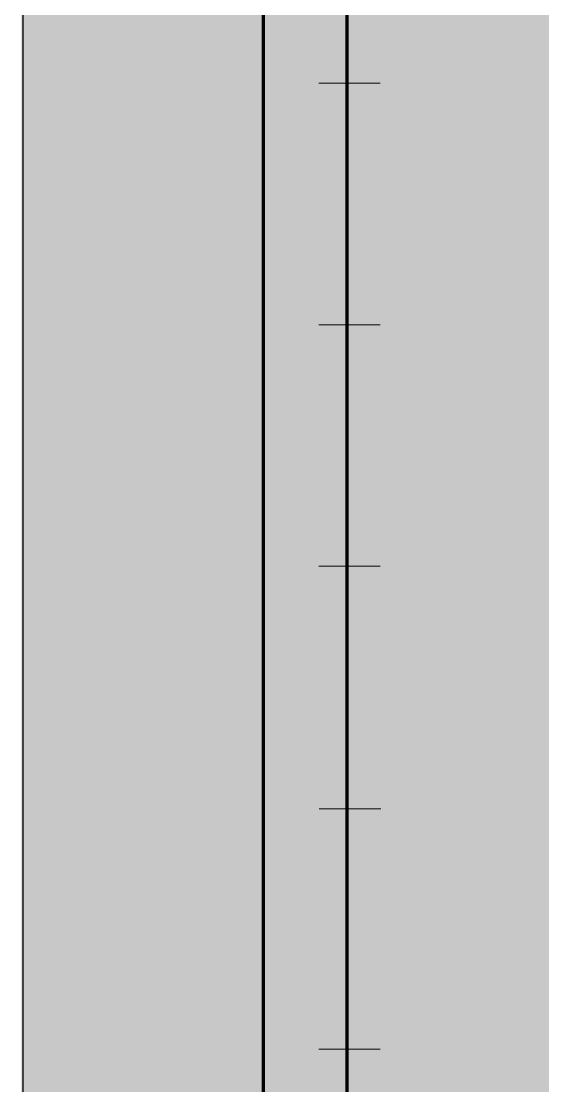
# Model space of a CAD drawing. Header units: millimetres. Extents: x 0 to 418, y 2 to 297.
# Drawn here: x -0.1 to 42.7, y 137.6 to 225.3 of the extents above; entities that cross this region are included whole.
import ezdxf
from ezdxf.xclip import XClip

# ---------------------------------------------------------------- set-up
doc = ezdxf.new("R2010")
doc.units = ezdxf.units.MM
doc.header["$MEASUREMENT"] = 0
doc.layers.get('0').update_dxf_attribs({"linetype": 'CONTINUOUS'})

# ---------------------------------------------------------------- blocks, each defined once
blk = doc.blocks.new('MF239C630')
at = {"color": 0, "linetype": 'Continuous', "lineweight": 100, "true_color": 0x000007}
blk.add_lwpolyline([(19.75, 292.471), (19.75, 8.188), (412.175, 8.188), (412.175, 292.471)], dxfattribs=at)

msp = doc.modelspace()

# ---------------------------------------------------------------- hatches: boundary and pattern name
at = {"true_color": 0xffffff}
for points in [[(-0.132, 297.01), (-0.132, 1.627), (417.7, 1.627), (417.7, 297.01)], [(-0.132, 297.01), (-0.132, 1.89), (417.7, 1.89), (417.7, 297.01)]]:
    msp.add_hatch(color=0, dxfattribs=at).paths.add_polyline_path(points)
at = {"true_color": 0x000007}
h = msp.add_hatch(color=0, dxfattribs=at)
edge = h.paths.add_edge_path()
edge.add_line((29.634, 208.915), (30.012, 208.865))
edge.add_spline(control_points=[(30.012, 208.865), (29.897, 208.52), (29.716, 208.273), (29.486, 208.109), (29.486, 208.109), (29.255, 207.928), (28.992, 207.846), (28.713, 207.846), (28.713, 207.846), (28.351, 207.846), (28.071, 207.961), (27.874, 208.175), (27.874, 208.175), (27.66, 208.388), (27.562, 208.684), (27.562, 209.096), (27.562, 209.096), (27.562, 209.605), (27.726, 210.049), (28.039, 210.378), (28.039, 210.378), (28.318, 210.691), (28.663, 210.839), (29.075, 210.839), (29.075, 210.839), (29.387, 210.839), (29.634, 210.757), (29.815, 210.592), (29.815, 210.592), (30.012, 210.428), (30.111, 210.214), (30.143, 209.934)], knot_values=[0, 0, 0, 0, 0.03125, 0.03125, 0.03125, 0.03125, 0.0625, 0.0625, 0.0625, 0.0625, 0.09375, 0.09375, 0.09375, 0.09375, 0.125, 0.125, 0.125, 0.125, 0.15625, 0.15625, 0.15625, 0.15625, 0.1875, 0.1875, 0.1875, 0.1875, 0.21875, 0.21875, 0.21875, 0.21875, 1, 1, 1, 1], degree=3, periodic=0)
edge.add_line((30.143, 209.934), (29.782, 209.901))
edge.add_spline(control_points=[(29.782, 209.901), (29.749, 210.099), (29.667, 210.263), (29.551, 210.362), (29.551, 210.362), (29.436, 210.461), (29.272, 210.526), (29.091, 210.526), (29.091, 210.526), (28.746, 210.526), (28.45, 210.362), (28.236, 210.049), (28.236, 210.049), (28.039, 209.77), (27.956, 209.457), (27.956, 209.079), (27.956, 209.079), (27.956, 208.783), (28.022, 208.553), (28.17, 208.405), (28.17, 208.405), (28.318, 208.24), (28.499, 208.175), (28.746, 208.175), (28.746, 208.175), (28.943, 208.175), (29.124, 208.24), (29.288, 208.356), (29.288, 208.356), (29.436, 208.487), (29.568, 208.684), (29.634, 208.915)], knot_values=[0, 0, 0, 0, 0.03125, 0.03125, 0.03125, 0.03125, 0.0625, 0.0625, 0.0625, 0.0625, 0.09375, 0.09375, 0.09375, 0.09375, 0.125, 0.125, 0.125, 0.125, 0.15625, 0.15625, 0.15625, 0.15625, 0.1875, 0.1875, 0.1875, 0.1875, 0.21875, 0.21875, 0.21875, 0.21875, 1, 1, 1, 1], degree=3, periodic=0)
h = msp.add_hatch(color=0, dxfattribs=at)
h.paths.add_polyline_path([(27.381, 188.704), (27.973, 191.598), (28.861, 191.598), (28.861, 191.598), (28.885, 191.598), (28.909, 191.598), (28.933, 191.597), (28.957, 191.597), (28.98, 191.596), (29.002, 191.595), (29.025, 191.594), (29.047, 191.593), (29.068, 191.591), (29.089, 191.59), (29.11, 191.588), (29.13, 191.586), (29.15, 191.584), (29.169, 191.581), (29.188, 191.579), (29.207, 191.576), (29.225, 191.573), (29.242, 191.57), (29.259, 191.567), (29.276, 191.564), (29.292, 191.56), (29.308, 191.557), (29.323, 191.553), (29.338, 191.549), (29.356, 191.545), (29.374, 191.54), (29.392, 191.535), (29.41, 191.53), (29.428, 191.524), (29.446, 191.518), (29.463, 191.511), (29.48, 191.504), (29.497, 191.497), (29.514, 191.489), (29.531, 191.481), (29.547, 191.473), (29.564, 191.464), (29.58, 191.454), (29.596, 191.445), (29.612, 191.434), (29.627, 191.424), (29.643, 191.412), (29.658, 191.401), (29.673, 191.389), (29.688, 191.376), (29.703, 191.363), (29.718, 191.349), (29.732, 191.335), (29.747, 191.323), (29.76, 191.31), (29.774, 191.297), (29.787, 191.283), (29.8, 191.269), (29.813, 191.255), (29.825, 191.24), (29.837, 191.225), (29.849, 191.21), (29.86, 191.195), (29.872, 191.179), (29.882, 191.162), (29.893, 191.146), (29.904, 191.129), (29.914, 191.112), (29.924, 191.094), (29.933, 191.076), (29.943, 191.058), (29.952, 191.039), (29.961, 191.02), (29.97, 191.001), (29.979, 190.981), (29.987, 190.961), (29.995, 190.94), (29.995, 190.94), (30.002, 190.922), (30.007, 190.903), (30.013, 190.883), (30.019, 190.864), (30.024, 190.844), (30.029, 190.824), (30.034, 190.803), (30.039, 190.782), (30.043, 190.761), (30.047, 190.739), (30.051, 190.718), (30.055, 190.696), (30.059, 190.674), (30.062, 190.651), (30.065, 190.628), (30.067, 190.605), (30.07, 190.582), (30.072, 190.559), (30.074, 190.535), (30.075, 190.511), (30.076, 190.487), (30.077, 190.463), (30.078, 190.439), (30.078, 190.414), (30.078, 190.385), (30.077, 190.357), (30.076, 190.329), (30.075, 190.301), (30.073, 190.273), (30.071, 190.245), (30.069, 190.217), (30.066, 190.19), (30.063, 190.163), (30.059, 190.136), (30.055, 190.11), (30.051, 190.083), (30.046, 190.057), (30.041, 190.031), (30.035, 190.006), (30.029, 189.981), (30.022, 189.956), (30.015, 189.931), (30.008, 189.906), (30, 189.882), (29.991, 189.859), (29.982, 189.835), (29.973, 189.812), (29.963, 189.789), (29.954, 189.765), (29.945, 189.741), (29.936, 189.717), (29.927, 189.693), (29.918, 189.67), (29.908, 189.647), (29.897, 189.625), (29.887, 189.602), (29.876, 189.58), (29.866, 189.559), (29.855, 189.537), (29.843, 189.516), (29.832, 189.495), (29.82, 189.474), (29.809, 189.454), (29.797, 189.434), (29.785, 189.414), (29.773, 189.394), (29.761, 189.374), (29.749, 189.355), (29.736, 189.336), (29.724, 189.317), (29.712, 189.298), (29.699, 189.279), (29.699, 189.279), (29.685, 189.261), (29.67, 189.243), (29.656, 189.226), (29.641, 189.208), (29.626, 189.191), (29.611, 189.175), (29.595, 189.158), (29.58, 189.142), (29.565, 189.127), (29.549, 189.112), (29.534, 189.097), (29.519, 189.082), (29.503, 189.068), (29.488, 189.054), (29.472, 189.041), (29.457, 189.027), (29.442, 189.014), (29.427, 189.002), (29.411, 188.99), (29.396, 188.978), (29.382, 188.967), (29.367, 188.955), (29.352, 188.945), (29.338, 188.934), (29.338, 188.934), (29.321, 188.924), (29.304, 188.914), (29.288, 188.905), (29.271, 188.896), (29.253, 188.887), (29.236, 188.878), (29.218, 188.87), (29.201, 188.862), (29.183, 188.854), (29.165, 188.846), (29.146, 188.839), (29.128, 188.831), (29.109, 188.824), (29.091, 188.817), (29.072, 188.81), (29.053, 188.804), (29.033, 188.797), (29.014, 188.791), (28.994, 188.784), (28.975, 188.778), (28.955, 188.772), (28.934, 188.766), (28.914, 188.759), (28.894, 188.753), (28.894, 188.753), (28.877, 188.749), (28.86, 188.745), (28.844, 188.742), (28.826, 188.738), (28.809, 188.735), (28.791, 188.732), (28.774, 188.729), (28.755, 188.726), (28.737, 188.723), (28.718, 188.721), (28.699, 188.718), (28.68, 188.716), (28.66, 188.714), (28.64, 188.712), (28.62, 188.711), (28.599, 188.709), (28.578, 188.708), (28.556, 188.707), (28.534, 188.706), (28.511, 188.705), (28.489, 188.705), (28.465, 188.704), (28.441, 188.704), (28.417, 188.704), (28.417, 188.704), (27.381, 188.704), (28.417, 188.704)])
h.paths.add_polyline_path([(27.825, 189.033), (28.285, 189.033), (28.285, 189.033), (28.312, 189.033), (28.338, 189.033), (28.364, 189.034), (28.389, 189.034), (28.415, 189.035), (28.44, 189.036), (28.464, 189.037), (28.489, 189.039), (28.513, 189.041), (28.537, 189.043), (28.56, 189.045), (28.583, 189.047), (28.606, 189.05), (28.629, 189.053), (28.652, 189.056), (28.674, 189.06), (28.696, 189.063), (28.718, 189.067), (28.739, 189.072), (28.761, 189.077), (28.782, 189.082), (28.803, 189.087), (28.824, 189.093), (28.844, 189.099), (28.844, 189.099), (28.857, 189.101), (28.869, 189.103), (28.881, 189.106), (28.892, 189.108), (28.904, 189.111), (28.915, 189.114), (28.926, 189.117), (28.938, 189.121), (28.948, 189.124), (28.959, 189.128), (28.97, 189.132), (28.98, 189.136), (28.99, 189.14), (29, 189.144), (29.01, 189.149), (29.02, 189.153), (29.029, 189.158), (29.039, 189.163), (29.048, 189.169), (29.057, 189.174), (29.066, 189.18), (29.074, 189.185), (29.083, 189.191), (29.091, 189.197), (29.103, 189.205), (29.115, 189.214), (29.127, 189.222), (29.139, 189.23), (29.151, 189.239), (29.162, 189.247), (29.174, 189.256), (29.185, 189.264), (29.196, 189.273), (29.207, 189.282), (29.218, 189.291), (29.229, 189.3), (29.239, 189.309), (29.25, 189.319), (29.261, 189.329), (29.271, 189.339), (29.282, 189.349), (29.292, 189.359), (29.303, 189.37), (29.313, 189.381), (29.323, 189.392), (29.334, 189.403), (29.344, 189.415), (29.354, 189.427), (29.354, 189.427), (29.366, 189.444), (29.378, 189.461), (29.39, 189.478), (29.402, 189.495), (29.414, 189.512), (29.425, 189.529), (29.436, 189.547), (29.447, 189.565), (29.457, 189.582), (29.468, 189.6), (29.478, 189.619), (29.488, 189.637), (29.497, 189.656), (29.507, 189.675), (29.516, 189.693), (29.525, 189.713), (29.533, 189.732), (29.541, 189.751), (29.549, 189.771), (29.557, 189.791), (29.564, 189.811), (29.571, 189.831), (29.578, 189.851), (29.584, 189.871), (29.584, 189.871), (29.592, 189.892), (29.6, 189.913), (29.607, 189.935), (29.615, 189.956), (29.621, 189.978), (29.628, 190), (29.634, 190.023), (29.639, 190.046), (29.644, 190.069), (29.649, 190.092), (29.654, 190.115), (29.658, 190.139), (29.662, 190.162), (29.666, 190.186), (29.669, 190.21), (29.672, 190.235), (29.675, 190.259), (29.677, 190.283), (29.679, 190.308), (29.68, 190.332), (29.681, 190.357), (29.682, 190.381), (29.683, 190.406), (29.683, 190.431), (29.683, 190.461), (29.682, 190.491), (29.681, 190.52), (29.679, 190.548), (29.677, 190.576), (29.674, 190.603), (29.671, 190.63), (29.667, 190.655), (29.663, 190.68), (29.659, 190.705), (29.654, 190.728), (29.648, 190.751), (29.642, 190.774), (29.636, 190.795), (29.629, 190.816), (29.622, 190.836), (29.615, 190.856), (29.607, 190.875), (29.598, 190.893), (29.59, 190.91), (29.581, 190.927), (29.571, 190.943), (29.562, 190.959), (29.551, 190.973), (29.541, 190.989), (29.531, 191.005), (29.52, 191.02), (29.509, 191.035), (29.498, 191.049), (29.486, 191.063), (29.475, 191.076), (29.463, 191.088), (29.451, 191.1), (29.439, 191.112), (29.426, 191.123), (29.414, 191.134), (29.401, 191.144), (29.388, 191.153), (29.374, 191.162), (29.36, 191.171), (29.346, 191.179), (29.332, 191.186), (29.317, 191.193), (29.302, 191.199), (29.287, 191.205), (29.271, 191.211), (29.255, 191.216), (29.239, 191.22), (29.228, 191.224), (29.217, 191.228), (29.205, 191.232), (29.193, 191.235), (29.179, 191.238), (29.165, 191.242), (29.151, 191.245), (29.135, 191.247), (29.12, 191.25), (29.103, 191.253), (29.086, 191.255), (29.068, 191.257), (29.05, 191.259), (29.031, 191.261), (29.012, 191.262), (28.992, 191.264), (28.971, 191.265), (28.95, 191.266), (28.928, 191.267), (28.906, 191.268), (28.883, 191.269), (28.86, 191.269), (28.836, 191.269), (28.811, 191.269), (28.302, 191.269), (27.825, 189.033), (28.302, 191.269)])
for points in [[(27.611, 169.019), (28.219, 171.914), (30.308, 171.914), (30.242, 171.585), (28.532, 171.585), (28.351, 170.68), (30.012, 170.68), (29.93, 170.351), (28.285, 170.351), (28.071, 169.348), (29.897, 169.348), (29.831, 169.019)], [(27.611, 149.072), (28.203, 151.966), (30.094, 151.966), (30.028, 151.637), (28.532, 151.637), (28.335, 150.716), (29.864, 150.716), (29.782, 150.387), (28.269, 150.387), (27.989, 149.072)]]:
    msp.add_hatch(color=0, dxfattribs=at).paths.add_polyline_path(points)

# ---------------------------------------------------------------- linework, layer by layer
at = {"color": 0, "linetype": 'Continuous', "lineweight": 100, "true_color": 0x000007}
msp.add_lwpolyline([(26.641, 267.228), (26.641, 38.496), (26.641, 38.496)], dxfattribs=at)
at = {"color": 0, "linetype": 'Continuous', "lineweight": 20, "true_color": 0x000007}
for points in [[(24.338, 220.163), (29.387, 220.163), (29.387, 220.163)], [(24.338, 200.281), (29.387, 200.281), (29.387, 200.281)], [(24.338, 180.399), (29.387, 180.399), (29.387, 180.399)], [(29.42, 160.435), (24.371, 160.435), (24.371, 160.435)], [(24.338, 140.635), (29.387, 140.635), (29.387, 140.635)]]:
    msp.add_lwpolyline(points, dxfattribs=at)

# ---------------------------------------------------------------- block references
at = {"color": 0, "true_color": 0xffffff}
ref = msp.add_blockref('MF239C630', (0, 0), dxfattribs=at)
XClip(ref).set_block_clipping_path([(0, 1.7912147777), (417.8319348779, 297.01)])

doc.saveas('drawing.dxf')
